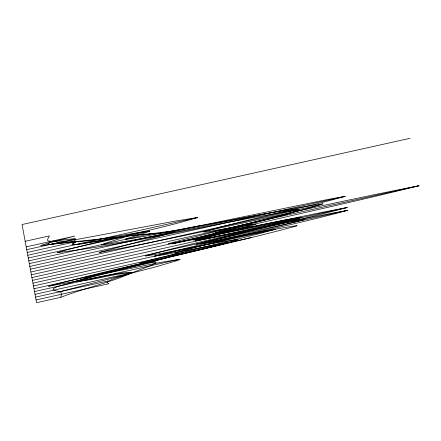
<?xml version="1.0" encoding="UTF-8"?>
<svg xmlns="http://www.w3.org/2000/svg" width="441" height="441" viewBox="0 0 441 441"><rect width="100%" height="100%" fill="white"/><g stroke="black" fill="none" stroke-linecap="round" stroke-linejoin="round"><path stroke-width="0.66" d="M25.159 241.288L49.414 235.896L47.617 239.408L47.788 240.863C81.982 245.659 115.812 235.13 149.549 231.09L145.717 232.677L125.663 238.945L125.812 239.27L128.882 238.95L142.553 236.635L265.84 213.604L290.398 209.96L298.965 209.872L295.999 211.261L284.109 214.629L185.391 239.11L168.445 243.603L168.776 243.895C228.438 232.672 287.56 218.703 347.221 207.507C297.151 220.897 246.243 231.078 196.14 244.353C229.932 239.441 263.194 230.604 297.019 225.549L296.666 225.985C214.486 248.013 130.745 264.319 48.604 286.237L115.046 273.982L123.739 272.736L132.035 272.77L150.188 265.835L155.524 263.09L156.235 262.219C150.954 260.984 145.37 263.26 139.962 263.145C184.74 250.521 230.654 241.8 275.493 229.259L263.426 231.194L209.85 241.657L202.673 242.897L202.21 242.644L299.825 218.405L298.711 218.289L287.262 220.467L172.012 243.901C254.022 223.306 336.874 206.112 418.95 185.755C312.129 206.509 206.294 232.611 99.33 252.423L159.785 236.073L174.84 231.282L174.658 230.963L170.22 231.238L150.067 233.879L130.012 235.742L80.168 244.16L71.977 244.694L71.971 244.331L75.962 241.993L74.286 241.635L40.578 245.582L48.306 243.129L74.711 236.089L26.201 246.872M410.136 138.292L22.05 224.541L36.57 302.708L60.825 297.317L61.525 293.579L60.797 292.273L54.822 290.476L52.948 289.379L53.411 288.568L55.235 287.515L58.752 286.148L79.733 280.151L157.933 260.179L175.11 255.234L178.991 253.614L174.851 253.062C231.845 236.608 290.509 225.985 347.74 210.296C296.65 219.579 246.095 231.679 195.005 240.973L194.911 240.626L199.927 239.149L249.683 226.277L256.061 224.133L246.089 225.257L206.609 231.85L203.792 232.115L203.577 231.801C250.339 218.4 298.325 209.469 345.149 196.339L327.382 199.564L199.095 225.891L164.206 232.556L155.204 233.829L142.724 234.419L50.974 244.275L49.287 244.286L48.251 243.785L50.456 241.481L73.559 238.774L75.229 238.884L75.775 239.358L73.074 243.002L73.024 243.796L73.967 244.32L76.265 244.468L117.24 237.539L125.294 236.481L125.707 236.751L103.751 243.807L101.259 245.091C175.634 234.369 248.724 214.607 323.027 203.797C287.56 215.043 250.753 221.84 215.197 232.854L215.247 233.201C244.143 229 272.521 221.685 301.396 217.325C249.788 231.646 196.862 241.459 145.354 256C176.428 251.425 206.978 243.542 238.118 239.391L237.842 239.816C184.046 255.284 128.651 265.146 75.135 281.507C94.165 280.289 112.902 273.618 132.035 272.77C123.943 276.204 114.682 277.428 107.13 281.876L107.35 282.565L108.817 283.745L36.052 299.919M148.562 261.926L82.489 277.968L161.549 262.235L180.027 259.198L178.181 260.306L155.166 267.02L59.789 291.733M50.974 244.275L175.716 221.013L197.54 217.518C151.472 231.387 103.464 239.226 57.17 252.621C137.757 242.936 216.944 222.672 297.157 209.91L297.35 210.23L296.876 210.699L295.619 211.344L285.95 214.585L207.849 235.213L196.41 238.476L193.169 239.926C230.577 235.163 267.213 224.888 304.516 219.541C254.683 232.809 204.106 243.145 154.218 256.215L164.052 254.755L227.942 242.374L227.501 242.837L217.639 245.389L150.023 261.502M60.825 297.317C84.203 288.144 109.175 282.979 132.035 272.77L35.015 294.334M26.719 249.667L75.229 238.884M27.237 252.456L75.747 241.674M27.755 255.245L197.54 217.518M28.274 258.04L149.549 231.09M28.792 260.829L150.067 233.879M29.31 263.624L199.095 225.891M29.828 266.414L345.149 196.339M30.346 269.208L321.412 204.519M30.864 271.998L418.95 185.755M31.383 274.793L249.683 226.277M31.901 277.582L347.221 207.507M32.419 280.371L347.74 210.296M32.943 283.166L275.493 229.259M33.461 285.955L251.756 237.445M33.979 288.75L155.254 261.8M34.497 291.54L180.027 259.198M35.534 297.124L108.299 280.956"/></g></svg>
